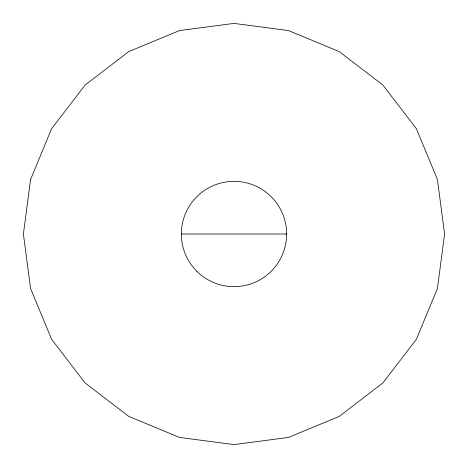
<?xml version="1.0" encoding="UTF-8"?>
<svg xmlns="http://www.w3.org/2000/svg" width="468" height="468" viewBox="0 0 468 468"><rect width="100%" height="100%" fill="white"/><g stroke="black" fill="none" stroke-linecap="round" stroke-linejoin="round"><path stroke-width="0.7" d="M181.35 234L286.65 234M30.578 179.496L23.4 234L30.578 288.504L51.615 339.3L85.082 382.918L128.7 416.385L179.496 437.422L234 444.6L288.504 437.422L339.3 416.385L382.918 382.918L416.385 339.3L437.422 288.504L444.6 234L437.422 179.496L416.385 128.7L382.918 85.082L339.3 51.615L288.504 30.578L234 23.4L179.496 30.578L128.7 51.615L85.082 85.082L51.615 128.7L30.578 179.496M196.771 271.229A52.65 52.65 0 0 0 284.854 247.625A52.65 52.65 0 0 0 220.375 183.146A52.65 52.65 0 0 0 196.771 271.229"/></g></svg>
